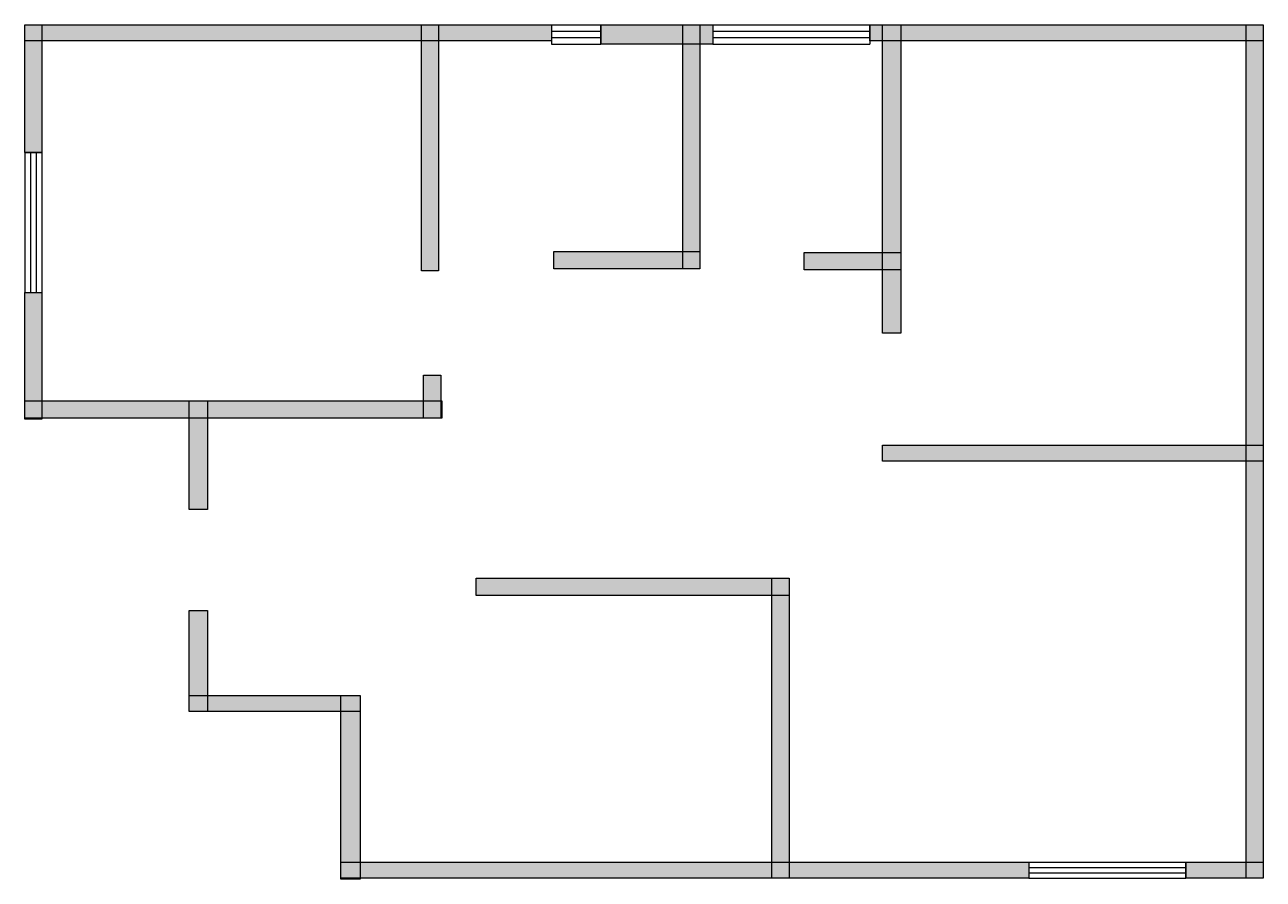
# Model space of a CAD drawing. Header units: millimetres. Extents: x 176 to 10314, y 158 to 7154.
import ezdxf

# ---------------------------------------------------------------- set-up
doc = ezdxf.new("R2010")
doc.units = ezdxf.units.MM
doc.layers.add('WALL', color=7, linetype='Continuous')
doc.layers.add('WINDOW', color=5, linetype='Continuous')

msp = doc.modelspace()

# ---------------------------------------------------------------- hatches: boundary and pattern name
at = {"layer": 'WALL'}
h = msp.add_hatch(color=256, dxfattribs=at)
h.dxf.hatch_style = 1
h.paths.add_polyline_path([(176, 7154.4), (4488, 7154.4), (4488, 7022.4), (176, 7022.4)])
h = msp.add_hatch(color=256, dxfattribs=at)
h.dxf.hatch_style = 1
h.paths.add_polyline_path([(176, 7154.4), (316.8, 7154.4), (316.8, 6107.2), (176, 6107.2)])
h = msp.add_hatch(color=256, dxfattribs=at)
h.dxf.hatch_style = 1
h.paths.add_polyline_path([(3423.2, 7154.4), (3564, 7154.4), (3564, 5139.2), (3423.2, 5139.2)])
h = msp.add_hatch(color=256, dxfattribs=at)
h.dxf.hatch_style = 1
h.paths.add_polyline_path([(4892.8, 7154.4), (5808, 7154.4), (5808, 6996), (4892.8, 6996)])
h = msp.add_hatch(color=256, dxfattribs=at)
h.dxf.hatch_style = 1
h.paths.add_polyline_path([(5561.6, 7154.4), (5702.4, 7154.4), (5702.4, 5156.8), (5561.6, 5156.8)])
h = msp.add_hatch(color=256, dxfattribs=at)
h.dxf.hatch_style = 1
h.paths.add_polyline_path([(7092.8, 7154.4), (10313.6, 7154.4), (10313.6, 7022.4), (7092.8, 7022.4)])
h = msp.add_hatch(color=256, dxfattribs=at)
h.dxf.hatch_style = 1
h.paths.add_polyline_path([(7198.4, 7154.4), (7348, 7154.4), (7348, 4628.8), (7198.4, 4628.8)])
h = msp.add_hatch(color=256, dxfattribs=at)
h.dxf.hatch_style = 1
h.paths.add_polyline_path([(10172.8, 7154.4), (10313.6, 7154.4), (10313.6, 167.2), (10172.8, 167.2)])
h = msp.add_hatch(color=256, dxfattribs=at)
h.dxf.hatch_style = 1
h.paths.add_polyline_path([(4505.6, 5297.6), (5702.4, 5297.6), (5702.4, 5156.8), (4505.6, 5156.8)])
h = msp.add_hatch(color=256, dxfattribs=at)
h.dxf.hatch_style = 1
h.paths.add_polyline_path([(6556, 5288.8), (7348, 5288.8), (7348, 5148), (6556, 5148)])
h = msp.add_hatch(color=256, dxfattribs=at)
h.dxf.hatch_style = 1
h.paths.add_polyline_path([(176, 4963.2), (316.8, 4963.2), (316.8, 3924.8), (176, 3924.8)])
h = msp.add_hatch(color=256, dxfattribs=at)
h.dxf.hatch_style = 1
h.paths.add_polyline_path([(3440.8, 4285.6), (3581.6, 4285.6), (3581.6, 3933.6), (3440.8, 3933.6)])
h = msp.add_hatch(color=256, dxfattribs=at)
h.dxf.hatch_style = 1
h.paths.add_polyline_path([(176, 4074.4), (3590.4, 4074.4), (3590.4, 3933.6), (176, 3933.6)])
h = msp.add_hatch(color=256, dxfattribs=at)
h.dxf.hatch_style = 1
h.paths.add_polyline_path([(1522.4, 4074.4), (1672, 4074.4), (1672, 3185.6), (1522.4, 3185.6)])
h = msp.add_hatch(color=256, dxfattribs=at)
h.dxf.hatch_style = 1
h.paths.add_polyline_path([(7198.4, 3713.6), (10313.6, 3713.6), (10313.6, 3581.6), (7198.4, 3581.6)])
h = msp.add_hatch(color=256, dxfattribs=at)
h.dxf.hatch_style = 1
h.paths.add_polyline_path([(3872, 2622.4), (6432.8, 2622.4), (6432.8, 2481.6), (3872, 2481.6)])
h = msp.add_hatch(color=256, dxfattribs=at)
h.dxf.hatch_style = 1
h.paths.add_polyline_path([(6292, 2622.4), (6432.8, 2622.4), (6432.8, 167.2), (6292, 167.2)])
h = msp.add_hatch(color=256, dxfattribs=at)
h.dxf.hatch_style = 1
h.paths.add_polyline_path([(1522.4, 2358.4), (1672, 2358.4), (1672, 1531.2), (1522.4, 1531.2)])
h = msp.add_hatch(color=256, dxfattribs=at)
h.dxf.hatch_style = 1
h.paths.add_polyline_path([(1522.4, 1663.2), (2921.6, 1663.2), (2921.6, 1531.2), (1522.4, 1531.2)])
h = msp.add_hatch(color=256, dxfattribs=at)
h.dxf.hatch_style = 1
h.paths.add_polyline_path([(2763.2, 1663.2), (2921.6, 1663.2), (2921.6, 158.4), (2763.2, 158.4)])
h = msp.add_hatch(color=256, dxfattribs=at)
h.dxf.hatch_style = 1
h.paths.add_polyline_path([(2763.2, 299.2), (8395.2, 299.2), (8395.2, 167.2), (2763.2, 167.2)])
h = msp.add_hatch(color=256, dxfattribs=at)
h.dxf.hatch_style = 1
h.paths.add_polyline_path([(9680, 299.2), (10313.6, 299.2), (10313.6, 167.2), (9680, 167.2)])

# ---------------------------------------------------------------- linework, layer by layer
for points in [[(176, 7154.4), (4488, 7154.4), (4488, 7022.4), (176, 7022.4)], [(176, 7154.4), (316.8, 7154.4), (316.8, 6107.2), (176, 6107.2)], [(3423.2, 7154.4), (3564, 7154.4), (3564, 5139.2), (3423.2, 5139.2)], [(4892.8, 7154.4), (5808, 7154.4), (5808, 6996), (4892.8, 6996)], [(5561.6, 7154.4), (5702.4, 7154.4), (5702.4, 5156.8), (5561.6, 5156.8)], [(7092.8, 7154.4), (10313.6, 7154.4), (10313.6, 7022.4), (7092.8, 7022.4)], [(7198.4, 7154.4), (7348, 7154.4), (7348, 4628.8), (7198.4, 4628.8)], [(10172.8, 7154.4), (10313.6, 7154.4), (10313.6, 167.2), (10172.8, 167.2)], [(4505.6, 5297.6), (5702.4, 5297.6), (5702.4, 5156.8), (4505.6, 5156.8)], [(6556, 5288.8), (7348, 5288.8), (7348, 5148), (6556, 5148)], [(176, 4963.2), (316.8, 4963.2), (316.8, 3924.8), (176, 3924.8)], [(3440.8, 4285.6), (3581.6, 4285.6), (3581.6, 3933.6), (3440.8, 3933.6)], [(176, 4074.4), (3590.4, 4074.4), (3590.4, 3933.6), (176, 3933.6)], [(1522.4, 4074.4), (1672, 4074.4), (1672, 3185.6), (1522.4, 3185.6)], [(7198.4, 3713.6), (10313.6, 3713.6), (10313.6, 3581.6), (7198.4, 3581.6)], [(3872, 2622.4), (6432.8, 2622.4), (6432.8, 2481.6), (3872, 2481.6)], [(6292, 2622.4), (6432.8, 2622.4), (6432.8, 167.2), (6292, 167.2)], [(1522.4, 2358.4), (1672, 2358.4), (1672, 1531.2), (1522.4, 1531.2)], [(1522.4, 1663.2), (2921.6, 1663.2), (2921.6, 1531.2), (1522.4, 1531.2)], [(2763.2, 1663.2), (2921.6, 1663.2), (2921.6, 158.4), (2763.2, 158.4)], [(2763.2, 299.2), (8395.2, 299.2), (8395.2, 167.2), (2763.2, 167.2)], [(9680, 299.2), (10313.6, 299.2), (10313.6, 167.2), (9680, 167.2)]]:
    msp.add_lwpolyline(points, close=True, dxfattribs=at)
at = {"layer": 'WINDOW'}
for p, q in [((4488, 7154.4), (4892.8, 7154.4)), ((4488, 7154.4), (4488, 6996)), ((4488, 7101.6), (4892.8, 7101.6)), ((4892.8, 7154.4), (4892.8, 6996)), ((5808, 7154.4), (7092.8, 7154.4)), ((5808, 7154.4), (5808, 6996)), ((5808, 7101.6), (7092.8, 7101.6)), ((7092.8, 7154.4), (7092.8, 6996)), ((4488, 7048.8), (4892.8, 7048.8)), ((4488, 6996), (4892.8, 6996)), ((5808, 7048.8), (7092.8, 7048.8)), ((5808, 6996), (7092.8, 6996)), ((176, 6107.2), (176, 4963.2)), ((176, 6107.2), (316.8, 6107.2)), ((222.9, 6107.2), (222.9, 4963.2)), ((269.9, 6107.2), (269.9, 4963.2)), ((316.8, 6107.2), (316.8, 4963.2)), ((176, 4963.2), (316.8, 4963.2)), ((8395.2, 299.2), (9680, 299.2)), ((8395.2, 299.2), (8395.2, 167.2)), ((8395.2, 255.2), (9680, 255.2)), ((8395.2, 211.2), (9680, 211.2)), ((9680, 299.2), (9680, 167.2)), ((8395.2, 167.2), (9680, 167.2))]:
    msp.add_line(p, q, dxfattribs=at)

doc.saveas('drawing.dxf')
